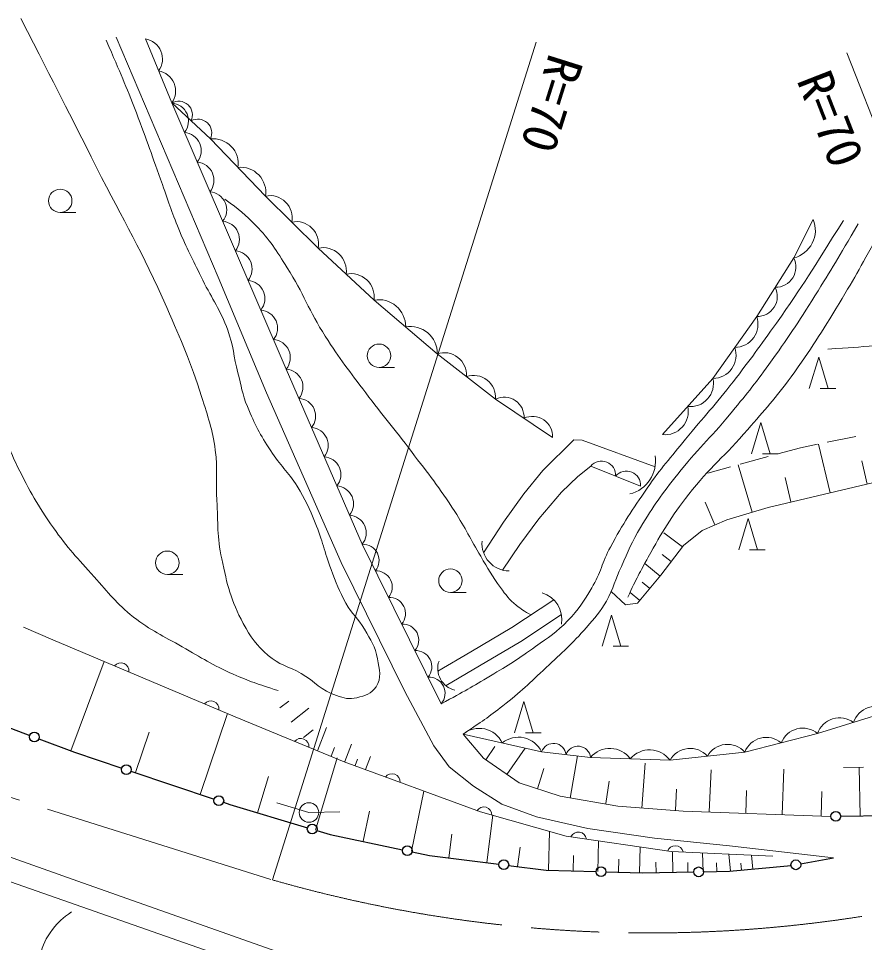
# Model space of a CAD drawing. Units: millimetres, scale not verified. Extents: x 40000 to 680000, y 20000 to 380000.
# Drawn here: x 385188 to 428536, y 264217 to 311567 of the extents above; entities that cross this region are included whole.
import ezdxf
from ezdxf.enums import TextEntityAlignment as Align

# ---------------------------------------------------------------- set-up
doc = ezdxf.new("R2010")
doc.units = ezdxf.units.MM
doc.header["$LTSCALE"] = 1000
doc.linetypes.add('CHAIN', pattern=[18.5, 12, -1.5, 3.5, -1.5])
for name, color, linetype, lineweight in [('M-BMK', 2, 'CHAIN', 13), ('M-STR-HTXT', 7, 'Continuous', 13), ('M-STR-STRC', 7, 'Continuous', 25), ('M-WORK', 1, 'Continuous', 13)]:
    doc.layers.add(name, color=color, linetype=linetype, lineweight=lineweight)
doc.styles.add('ＭＳ ゴシック', font='')
doc.styles.get('ＭＳ ゴシック').set_extended_font_data('MS Gothic')

msp = doc.modelspace()

# ---------------------------------------------------------------- linework, layer by layer
at = {"layer": 'M-BMK'}
msp.add_line((369030, 276611), (398197, 267429), dxfattribs=at)
msp.add_arc((417525, 334707), 70000, 253.97103, 291.6409, dxfattribs=at)
at = {"layer": 'M-STR-HTXT'}
for p, q in [((398197, 267429), (411710, 310352)), ((443341, 269641), (427637, 309810))]:
    msp.add_line(p, q, dxfattribs=at)
at = {"layer": 'M-STR-STRC'}
for p, q in [((381551, 276410), (385766, 274833)), ((386234, 274658), (388058, 273976)), ((388058, 273976), (390477, 273159)), ((390951, 272999), (395215, 271561)), ((395688, 271401), (396008, 271293)), ((396008, 271293), (399997, 270102)), ((427316, 270692), (430799, 270749)), ((400476, 269959), (401153, 269757)), ((401153, 269757), (404865, 268975)), ((405354, 268872), (406250, 268684)), ((406250, 268684), (409806, 268234)), ((425263, 268244), (426946, 268554)), ((410302, 268171), (412225, 267928)), ((421613, 267871), (424770, 268166)), ((412225, 267928), (414786, 267852)), ((415285, 267837), (417151, 267781)), ((417151, 267781), (419784, 267834)), ((420284, 267844), (421613, 267871))]:
    msp.add_line(p, q, dxfattribs=at)
for centre in [(386000, 274745), (390714, 273079), (395451, 271481), (427066, 270688), (400236, 270031), (405109, 268924), (410054, 268202), (415036, 267844), (420034, 267839), (425018, 268199)]:
    msp.add_circle(centre, 250, dxfattribs=at)
at = {"layer": 'M-WORK'}
for p, q in [((390200, 310601), (395418, 298310)), ((387329, 301622), (388129, 301622)), ((395418, 298310), (397890, 292380)), ((425708, 292606), (426188, 294206)), ((426188, 294206), (426668, 292606)), ((403661, 293684), (404461, 293684)), ((397890, 292380), (401718, 283683)), ((427068, 292606), (426268, 292606)), ((422750, 289257), (423230, 290857)), ((423230, 290857), (423710, 289257)), ((412048, 288408), (413641, 289969)), ((413641, 289969), (414064, 289952)), ((414064, 289952), (417805, 288594)), ((426621, 289848), (428091, 290147)), ((424087, 289251), (425255, 289571)), ((425255, 289571), (426131, 289749)), ((426768, 287259), (426182, 289759)), ((422158, 288722), (423605, 289119)), ((424110, 289257), (423310, 289257)), ((428677, 287706), (428398, 288900)), ((411073, 287205), (412048, 288408)), ((413843, 288092), (414506, 288631)), ((417064, 287602), (414506, 288631)), ((420508, 288270), (421676, 288590)), ((422781, 286272), (422055, 288694)), ((423600, 286517), (431827, 288444)), ((413015, 287287), (413843, 288092)), ((424768, 286791), (424475, 288041)), ((410032, 285758), (411073, 287205)), ((411856, 285921), (413015, 287287)), ((420871, 285615), (420366, 286774)), ((421487, 285883), (423600, 286517)), ((409016, 284190), (410032, 285758)), ((410880, 284620), (411856, 285921)), ((420219, 285331), (421487, 285883)), ((422089, 284339), (422569, 285939)), ((422569, 285939), (423049, 284339)), ((419208, 284499), (418260, 285215)), ((419259, 284566), (420219, 285331)), ((409979, 283303), (410880, 284620)), ((418105, 283038), (419259, 284566)), ((423449, 284339), (422649, 284339)), ((401718, 283683), (404986, 277074)), ((418059, 282983), (417285, 283634)), ((418635, 283740), (418161, 284098)), ((392816, 283076), (393616, 283076)), ((416907, 281613), (418105, 283038)), ((417538, 282364), (417151, 282689)), ((407319, 282161), (408119, 282161)), ((410470, 280368), (412613, 281782)), ((415563, 282198), (416290, 281515)), ((417018, 281745), (416528, 282156)), ((416290, 281515), (416907, 281613)), ((410921, 279648), (413006, 281022)), ((415089, 279400), (415569, 281000)), ((415569, 281000), (416049, 279400)), ((385444, 280377), (386945, 279731)), ((408367, 279118), (410470, 280368)), ((408801, 278387), (410921, 279648)), ((416449, 279400), (415649, 279400)), ((406675, 278117), (408367, 279118)), ((387865, 274048), (389576, 278619)), ((407107, 277386), (408801, 278387)), ((404986, 277074), (406474, 274294)), ((398586, 276238), (399038, 276593)), ((410602, 274962), (411082, 276562)), ((411082, 276562), (411562, 274962)), ((399155, 275514), (400059, 276226)), ((394494, 271804), (395893, 275948)), ((399784, 274715), (400284, 275108)), ((400506, 274041), (400965, 275227)), ((391179, 272923), (391878, 274995)), ((407964, 274896), (409012, 273660)), ((411962, 274962), (411162, 274962)), ((401211, 273769), (401381, 274209)), ((401916, 273496), (402257, 274377)), ((406474, 274294), (407262, 273221)), ((409125, 273581), (409596, 274259)), ((410209, 272826), (411152, 274181)), ((400406, 269980), (401513, 273685)), ((402962, 273091), (403216, 273745)), ((413460, 271621), (413828, 273780)), ((371003, 273438), (388232, 267366)), ((402439, 273293), (402566, 273620)), ((407262, 273221), (408498, 272229)), ((409012, 273660), (410833, 272392)), ((417124, 271110), (417304, 273415)), ((427464, 273184), (428491, 273210)), ((411776, 272087), (412112, 273129)), ((420577, 270911), (420687, 273070)), ((424318, 270770), (424398, 273108)), ((428311, 270708), (428270, 273205)), ((397442, 270865), (397995, 272718)), ((410833, 272392), (412946, 271709)), ((415289, 271341), (415456, 272485)), ((371237, 272071), (403037, 260934)), ((405318, 268899), (405952, 271979)), ((408498, 272229), (409961, 271302)), ((418850, 270999), (418905, 272079)), ((422447, 270834), (422487, 272003)), ((426314, 270701), (426357, 271949)), ((400070, 270879), (398417, 271376)), ((412946, 271709), (415905, 271205)), ((400070, 270879), (401652, 270921)), ((402854, 269406), (403171, 270946)), ((409961, 271302), (411733, 270652)), ((415905, 271205), (419238, 270945)), ((419238, 270945), (426816, 270683)), ((409183, 268313), (409490, 270739)), ((411733, 270652), (414367, 270067)), ((412341, 267924), (412400, 269912)), ((414367, 270067), (417781, 269563)), ((407243, 268558), (407396, 269771)), ((414867, 267849), (414914, 269428)), ((417781, 269563), (421618, 269173)), ((410762, 268113), (410887, 269099)), ((416999, 267786), (417038, 269118)), ((421618, 269173), (426946, 268554)), ((413604, 267887), (413627, 268676)), ((415933, 267818), (415952, 268484)), ((418712, 267813), (418690, 268884)), ((420262, 267844), (420242, 268812)), ((421667, 267876), (421585, 268751)), ((422810, 267983), (422743, 268698)), ((417855, 267796), (417844, 268331)), ((419487, 267828), (419477, 268313)), ((420964, 267858), (420955, 268297)), ((422239, 267929), (422205, 268287)), ((388232, 267366), (403449, 261988))]:
    msp.add_line(p, q, dxfattribs=at)
for points in [[(406849, 276453), (402792, 284622), (398907, 293596), (393038, 307237), (391688, 310521)], [(412545, 290097), (409635, 292064), (406643, 294389), (403408, 297137), (400547, 299803), (397848, 302469), (395019, 305395), (393038, 307237)], [(418182, 290246), (420767, 293124), (423011, 296294), (424913, 299294), (425913, 301269)], [(475562, 294475), (472777, 292600), (469839, 291039), (467679, 290111), (462856, 288355), (457632, 286431), (449178, 283155), (440569, 279871), (431644, 276628), (426132, 274921), (422401, 273970), (418573, 273555), (414500, 273701), (411988, 273994), (407964, 274896)], [(423834, 268647), (418631, 268886), (413255, 269670), (408861, 270917), (401869, 273469), (396293, 275779), (386945, 279731)]]:
    msp.add_lwpolyline(points, dxfattribs=at)
for centre, radius in [((387328, 302222), 600), ((403661, 294284), 600), ((392815, 283676), 600), ((407319, 282761), 600), ((400070, 270879), 500)]:
    msp.add_circle(centre, radius, dxfattribs=at)
for centre, radius, start, end in [((391528, 309495), 1038, 323.5517, 81.1229), ((392203, 307853), 1038, 323.5517, 81.1229), ((393392, 306624), 707, 334.1404, 120.0613), ((392968, 306309), 931, 320.8416, 85.7203), ((394383, 305704), 707, 334.1404, 120.0613), ((393620, 304793), 931, 320.8416, 85.7203), ((395162, 304118), 1285, 351.6915, 96.3665), ((394273, 303277), 931, 320.8416, 85.7203), ((396576, 302655), 1285, 351.6915, 96.3665), ((394925, 301762), 931, 320.8416, 85.7203), ((398066, 301340), 1150, 349.752, 100.9424), ((395577, 300246), 931, 320.8416, 85.7203), ((399416, 300007), 1150, 349.752, 100.9424), ((424543, 300722), 1475, 284.5369, 21.7685), ((400781, 298620), 1206, 352.8535, 101.1892), ((396229, 298731), 931, 320.8416, 85.7203), ((423983, 298832), 1038, 268.8523, 26.3863), ((402212, 297287), 1206, 352.8535, 101.1892), ((396881, 297215), 931, 320.8416, 85.7203), ((423032, 297332), 1038, 268.8523, 26.3863), ((403650, 295782), 1376, 359.2014, 100.1196), ((397533, 295700), 931, 320.8416, 85.7203), ((421884, 295902), 1193, 270.2202, 19.2063), ((405268, 294408), 1376, 359.2014, 100.1196), ((398185, 294184), 931, 320.8416, 85.7203), ((420763, 294317), 1193, 270.2202, 19.2063), ((406994, 293297), 1147, 356.4875, 107.8057), ((398851, 292684), 914, 320.3496, 86.4728), ((408490, 292134), 1147, 356.4875, 107.8057), ((419611, 292862), 1185, 263.3849, 12.7481), ((410071, 291141), 1021, 356.6302, 115.2542), ((399498, 291188), 914, 320.3496, 86.4728), ((418319, 291424), 1185, 263.3849, 12.7481), ((411526, 290157), 1021, 356.6302, 115.2542), ((400146, 289693), 914, 320.3496, 86.4728), ((400793, 288197), 914, 320.3496, 86.4728), ((415061, 288165), 725, 356.1636, 139.9827), ((416081, 288898), 1751, 284.2224, 8.6902), ((416340, 287650), 725, 356.1636, 139.9827), ((401441, 286701), 914, 320.3496, 86.4728), ((402089, 285205), 914, 320.3496, 86.4728), ((402837, 283796), 828, 319.73, 93.0804), ((410339, 284661), 1405, 174.9626, 269.5038), ((403513, 282434), 828, 319.73, 93.0804), ((404189, 281072), 828, 319.73, 93.0804), ((411602, 280777), 1425, 350.1817, 72.8026), ((404865, 279711), 828, 319.73, 93.0804), ((405541, 278349), 828, 319.73, 93.0804), ((390434, 278130), 417, 353.342, 140.8216), ((407797, 278255), 1131, 160.0106, 257.0543), ((406217, 276988), 828, 319.73, 93.0804), ((395039, 276183), 417, 353.342, 140.8216), ((429088, 275130), 1175, 52.2642, 162.1549), ((427251, 274561), 1175, 52.2642, 162.1549), ((408793, 273878), 1313, 25.6141, 129.1078), ((425367, 274027), 1177, 49.4037, 159.1968), ((399656, 274260), 417, 353.7567, 141.2363), ((410804, 273426), 1313, 25.6141, 129.1078), ((423501, 273552), 1177, 49.4037, 159.1968), ((412599, 273772), 650, 6.6746, 160.0349), ((413855, 273626), 650, 6.6746, 160.0349), ((415490, 272877), 1288, 35.6609, 140.2238), ((419603, 272986), 1177, 41.2909, 151.069), ((421517, 273193), 1177, 41.2909, 151.069), ((417526, 272804), 1288, 35.6609, 140.2238), ((404321, 272450), 417, 356.2094, 143.689), ((409030, 270748), 417, 0.4063, 147.8859), ((413873, 269462), 417, 7.9717, 155.4513), ((418834, 268760), 417, 13.6311, 161.1107)]:
    msp.add_arc(centre, radius, start, end, dxfattribs=at)
for points, knots in [([(385312, 311567), (387206, 307856), (387684, 306920), (389189, 303934), (390601, 301134), (391530, 299631), (392782, 296756), (393548, 294999), (394002, 294018), (394571, 292188), (394898, 291134), (395125, 290545), (395270, 289451), (395401, 288452), (395299, 287878), (395356, 286872), (395423, 285699), (395352, 285023), (395600, 283875), (395889, 282540), (396055, 281759), (396706, 280558), (397089, 279850), (397372, 279468), (397974, 278932), (398537, 278432), (399013, 278383), (399665, 278006), (400389, 277586), (400685, 277130), (401480, 276868), (401872, 276738), (402131, 276660), (402531, 276759), (402959, 276865), (403264, 276956), (403507, 277323), (403816, 277790), (403675, 278202), (403583, 278754), (403476, 279393), (403236, 279710), (402911, 280271), (402591, 280823), (402278, 281047), (401968, 281604), (401610, 282249), (401473, 282644), (401206, 283331), (400848, 284247), (400780, 284810), (400396, 285715), (400076, 286472), (399895, 286902), (399464, 287601), (399001, 288353), (398586, 288668), (398109, 289411), (397570, 290253), (397298, 290752), (396917, 291677), (396649, 292327), (396606, 292730), (396429, 293411), (396208, 294261), (396204, 294772), (395909, 295600), (395534, 296652), (395121, 297154), (394630, 298158), (394167, 299106), (393884, 299626), (393470, 300597), (393067, 301543), (392914, 302102), (392560, 303068), (392036, 304498), (391779, 305312), (391227, 306731), (390657, 308197), (390450, 308673), (389682, 310449)], [0, 0, 0, 0, 1, 1, 1, 2, 2, 2, 3, 3, 3, 4, 4, 4, 5, 5, 5, 6, 6, 6, 7, 7, 7, 8, 8, 8, 9, 9, 9, 10, 10, 10, 11, 11, 11, 12, 12, 12, 13, 13, 13, 14, 14, 14, 15, 15, 15, 16, 16, 16, 17, 17, 17, 18, 18, 18, 19, 19, 19, 20, 20, 20, 21, 21, 21, 22, 22, 22, 23, 23, 23, 24, 24, 24, 25, 25, 25, 26, 26, 26, 27, 27, 27, 27]), ([(395763, 302305), (396527, 301749), (396780, 301542), (397348, 300963), (398089, 300211), (398389, 299682), (398958, 298793), (399805, 297472), (400060, 296601), (400909, 295281), (401662, 294110), (402147, 293495), (402982, 292379), (403872, 291189), (404432, 290570), (405323, 289380), (406210, 288195), (406744, 287554), (407542, 286307), (408101, 285433), (408337, 284897), (408870, 284007), (409251, 283370), (409450, 283002), (409889, 282403), (410167, 282023), (410326, 281801), (410691, 281503), (410962, 281281), (411083, 281203), (411437, 281006)], [0, 0, 0, 0, 1, 1, 1, 2, 2, 2, 3, 3, 3, 4, 4, 4, 5, 5, 5, 6, 6, 6, 7, 7, 7, 8, 8, 8, 9, 9, 9, 10, 10, 10, 10]), ([(406849, 276453), (408069, 277114), (408404, 277293), (409372, 277882), (410290, 278441), (410809, 278750), (411681, 279378), (412355, 279864), (412762, 280113), (413339, 280711), (413901, 281293), (414142, 281692), (414558, 282386), (415022, 283158), (415091, 283689), (415517, 284483), (416176, 285709), (416615, 286359), (417403, 287507), (418108, 288532), (418590, 289042), (419370, 290010), (420307, 291173), (420897, 291771), (421809, 292953), (422700, 294107), (423177, 294771), (424020, 295961), (425436, 297960), (425852, 298667), (427451, 301212)], [0, 0, 0, 0, 1, 1, 1, 2, 2, 2, 3, 3, 3, 4, 4, 4, 5, 5, 5, 6, 6, 6, 7, 7, 7, 8, 8, 8, 9, 9, 9, 10, 10, 10, 10]), ([(407964, 274896), (408953, 275550), (409239, 275748), (410012, 276352), (410920, 277061), (411381, 277517), (412223, 278303), (413057, 279081), (413540, 279506), (414288, 280368), (414722, 280867), (414986, 281141), (415312, 281717), (415684, 282373), (415759, 282805), (416076, 283489), (416442, 284277), (416604, 284744), (417052, 285489), (417724, 286606), (418163, 287196), (418970, 288220), (419945, 289457), (420620, 290043), (421620, 291260), (422430, 292246), (422890, 292794), (423636, 293829), (424606, 295173), (425106, 295957), (425993, 297357), (426893, 298776), (427171, 299259), (428205, 301047)], [0, 0, 0, 0, 1, 1, 1, 2, 2, 2, 3, 3, 3, 4, 4, 4, 5, 5, 5, 6, 6, 6, 7, 7, 7, 8, 8, 8, 9, 9, 9, 10, 10, 10, 11, 11, 11, 11]), ([(416406, 281916), (416870, 282900), (417019, 283178), (417454, 283965), (418177, 285273), (418609, 286003), (419527, 287184), (420603, 288568), (421409, 289170), (422551, 290500), (423442, 291537), (423966, 292101), (424770, 293207), (425802, 294626), (426322, 295464), (427233, 296963), (428108, 298402), (428380, 298904), (429355, 300718)], [0, 0, 0, 0, 1, 1, 1, 2, 2, 2, 3, 3, 3, 4, 4, 4, 5, 5, 5, 6, 6, 6, 6]), ([(426655, 294627), (427833, 294692), (428152, 294719), (429110, 294806), (430698, 294950), (431578, 295117), (433158, 295326), (435127, 295586), (436226, 295769), (438198, 296009), (439351, 296149), (439997, 296241), (441157, 296318), (442513, 296407), (443277, 296376), (444636, 296383), (446154, 296391), (447008, 296236), (448522, 296350), (449797, 296447), (450503, 296604), (451757, 296854), (452982, 297099), (453629, 297420), (454862, 297618), (456248, 297842), (457051, 297760), (458455, 297749), (459066, 297743), (459405, 297616), (460016, 297635), (461054, 297667), (461660, 297602), (462666, 297862), (463343, 298038), (463684, 298261), (464308, 298578), (464733, 298794), (464999, 298903), (465332, 299244), (465493, 299409), (465561, 299481), (465709, 299699)], [0, 0, 0, 0, 1, 1, 1, 2, 2, 2, 3, 3, 3, 4, 4, 4, 5, 5, 5, 6, 6, 6, 7, 7, 7, 8, 8, 8, 9, 9, 9, 10, 10, 10, 11, 11, 11, 12, 12, 12, 13, 13, 13, 14, 14, 14, 14]), ([(382120, 298008), (382369, 296644), (382456, 296242), (382754, 295130), (383141, 293690), (383479, 292919), (383998, 291521), (384425, 290370), (384599, 289695), (385144, 288595), (385773, 287325), (386166, 286625), (386981, 285465), (387713, 284425), (388212, 283907), (389062, 282962), (389816, 282123), (390193, 281595), (391078, 280897), (391978, 280187), (392587, 279937), (393582, 279369), (394583, 278796), (395126, 278432), (396183, 277971), (397063, 277586), (397398, 277470), (398492, 277125)], [0, 0, 0, 0, 1, 1, 1, 2, 2, 2, 3, 3, 3, 4, 4, 4, 5, 5, 5, 6, 6, 6, 7, 7, 7, 8, 8, 8, 9, 9, 9, 9]), ([(391233, 241429), (390749, 242273), (390627, 242488), (390241, 243168), (389658, 244200), (389418, 244831), (388762, 245818), (388177, 246699), (387843, 247195), (387136, 247981), (386391, 248810), (385903, 249215), (385023, 249899), (383735, 250899), (382954, 251388), (381544, 252208), (380267, 252950), (379519, 253312), (378178, 253931), (377055, 254450), (376363, 254593), (375236, 255102), (374462, 255451), (373961, 255547), (373285, 256061), (372798, 256431), (372556, 256699), (372228, 257215), (371813, 257869), (371694, 258308), (371480, 259052), (371194, 260047), (371183, 260639), (370976, 261653), (370755, 262736), (370678, 263355), (370375, 264417), (370029, 265626), (369804, 266303), (369269, 267441), (368678, 268698), (368239, 269354), (367440, 270489), (366591, 271697), (366213, 272100), (365024, 273396)], [0, 0, 0, 0, 1, 1, 1, 2, 2, 2, 3, 3, 3, 4, 4, 4, 5, 5, 5, 6, 6, 6, 7, 7, 7, 8, 8, 8, 9, 9, 9, 10, 10, 10, 11, 11, 11, 12, 12, 12, 13, 13, 13, 14, 14, 14, 15, 15, 15, 15]), ([(371237, 272071), (371728, 271275), (371863, 271020), (372212, 270319), (372781, 269174), (372961, 268469), (373382, 267262), (373966, 265590), (374033, 264558), (374748, 262938), (375193, 261929), (375433, 261342), (376081, 260450), (376923, 259292), (377427, 258651), (378471, 257670), (379166, 257017), (379573, 256653), (380389, 256158), (381254, 255634), (381818, 255488), (382730, 255053), (383735, 254573), (384320, 254347), (385299, 253817), (386638, 253092), (387390, 252672), (388616, 251769), (389431, 251168), (389869, 250796), (390567, 250062), (391100, 249501), (391366, 249151), (391786, 248501), (392497, 247401), (392673, 246660), (393200, 245461), (393526, 244720), (393640, 244276), (393981, 243542), (394306, 242841), (394436, 242605), (394891, 241787)], [0, 0, 0, 0, 1, 1, 1, 2, 2, 2, 3, 3, 3, 4, 4, 4, 5, 5, 5, 6, 6, 6, 7, 7, 7, 8, 8, 8, 9, 9, 9, 10, 10, 10, 11, 11, 11, 12, 12, 12, 13, 13, 13, 14, 14, 14, 14]), ([(381344, 268531), (381387, 267162), (381402, 266726), (381589, 265588), (381779, 264425), (381861, 263746), (382320, 262661), (382810, 261506), (383269, 260936), (384052, 259954), (384909, 258880), (385551, 258421), (386564, 257491), (387778, 256376), (388532, 255835), (389783, 254760), (391267, 253484), (392164, 252838), (393563, 251468), (394844, 250214), (395425, 249379), (396684, 248103), (397394, 247383), (397770, 246950), (398562, 246322), (399316, 245725), (399772, 245403), (400659, 245030), (401575, 244644), (402129, 244430), (403122, 244396), (404096, 244363), (404650, 244514), (405585, 244786), (406690, 245107), (407215, 245540), (408268, 246005), (409595, 246591), (410333, 246933), (411682, 247469), (412799, 247912), (413437, 248133), (414584, 248493), (416211, 249003), (417153, 249182), (418803, 249615), (420240, 249991), (421082, 250079), (422485, 250566), (423503, 250919), (424012, 251272), (424972, 251761), (425596, 252078), (425888, 252369), (426533, 252639), (426809, 252753), (426911, 252798), (427250, 252906)], [0, 0, 0, 0, 1, 1, 1, 2, 2, 2, 3, 3, 3, 4, 4, 4, 5, 5, 5, 6, 6, 6, 7, 7, 7, 8, 8, 8, 9, 9, 9, 10, 10, 10, 11, 11, 11, 12, 12, 12, 13, 13, 13, 14, 14, 14, 15, 15, 15, 16, 16, 16, 17, 17, 17, 18, 18, 18, 19, 19, 19, 19]), ([(387911, 265789), (387442, 265451), (387250, 265302), (386936, 264889), (386585, 264428), (386427, 264112), (386307, 263545), (386134, 262725), (386302, 262210), (386562, 261413), (386995, 260085), (387749, 259582), (388600, 258476), (389732, 257002), (390438, 256230), (391713, 254877), (392780, 253745), (393356, 253080), (394542, 252073), (395817, 250990), (396537, 250373), (397956, 249488), (398948, 248869), (399526, 248519), (400638, 248157), (401548, 247862), (401935, 247791), (403034, 247648)], [0, 0, 0, 0, 1, 1, 1, 2, 2, 2, 3, 3, 3, 4, 4, 4, 5, 5, 5, 6, 6, 6, 7, 7, 7, 8, 8, 8, 9, 9, 9, 9])]:
    msp.add_open_spline(points, degree=3, knots=knots, dxfattribs=at)

# ---------------------------------------------------------------- texts
at = {"layer": 'M-STR-HTXT', "style": 'ＭＳ ゴシック'}
for rotation, p in [(252.525, (412522, 307190)), (291.353, (426805, 306423))]:
    msp.add_text('R=70', height=1833, rotation=rotation, dxfattribs=at).set_placement(p, align=Align.MIDDLE_CENTER)

doc.saveas('drawing.dxf')
